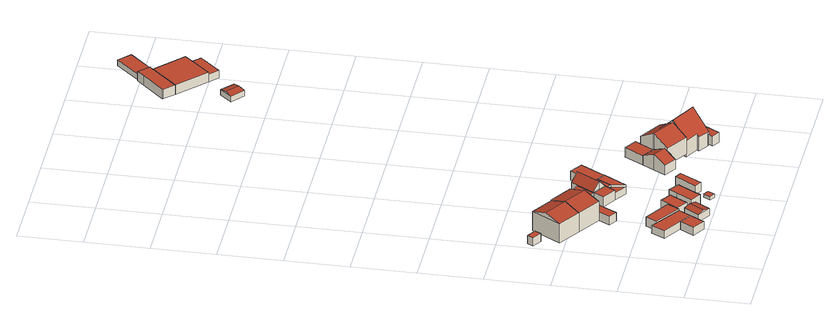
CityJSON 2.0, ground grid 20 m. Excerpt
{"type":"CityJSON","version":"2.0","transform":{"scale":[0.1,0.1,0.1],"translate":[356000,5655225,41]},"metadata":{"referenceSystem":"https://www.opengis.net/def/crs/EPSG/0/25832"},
"CityObjects":{
"building1":{"type":"Building","attributes":{"Geometrietyp2DReferenz":"3000","Gemeindeschluessel":"05315000","function":"31001_2463","roofType":"1000","measuredHeight":2.71,"storeysAboveGround":1},"address":[{"country":"Germany","locality":"Köln","thoroughfareNumber":"67","thoroughfareName":"Kolmarer Str."}],"geometry":[{"type":"Solid","lod":"2","boundaries":[[[[0,1,2,3]],[[4,5,1,0]],[[6,7,5,4]],[[3,2,7,6]],[[4,0,3,6]],[[1,5,7,2]]]],"semantics":{"surfaces":[{"type":"WallSurface"},{"type":"RoofSurface"},{"type":"GroundSurface"}],"values":[[0,0,0,0,1,2]]}}]},
"building2":{"type":"Building","attributes":{"Geometrietyp2DReferenz":"3000","Gemeindeschluessel":"05315000","function":"51009_1610","roofType":"1000","measuredHeight":2.66},"geometry":[{"type":"Solid","lod":"2","boundaries":[[[[8,9,10,11]],[[12,13,9,8]],[[14,15,13,12]],[[11,10,15,14]],[[12,8,11,14]],[[9,13,15,10]]]],"semantics":{"surfaces":[{"type":"WallSurface"},{"type":"RoofSurface"},{"type":"GroundSurface"}],"values":[[0,0,0,0,1,2]]}}]},
"building3":{"type":"Building","attributes":{"Geometrietyp2DReferenz":"3000","Gemeindeschluessel":"05315000","function":"31001_2723","roofType":"1000","measuredHeight":2.57,"storeysAboveGround":1},"address":[{"country":"Germany","locality":"Köln","thoroughfareNumber":"63","thoroughfareName":"Kolmarer Str."}],"geometry":[{"type":"Solid","lod":"2","boundaries":[[[[16,17,18,19]],[[20,21,17,16]],[[8,22,21,20]],[[11,23,22,8]],[[24,25,23,11]],[[19,18,25,24]],[[11,8,20,16,19,24]],[[17,21,22,23,25,18]]]],"semantics":{"surfaces":[{"type":"WallSurface"},{"type":"RoofSurface"},{"type":"GroundSurface"}],"values":[[0,0,0,0,0,0,1,2]]}}]},
"building4":{"type":"Building","attributes":{"Geometrietyp2DReferenz":"3000","Gemeindeschluessel":"05315000","function":"31001_1010","roofType":"3100","measuredHeight":8.2,"storeysAboveGround":1},"address":[{"country":"Germany","locality":"Köln","thoroughfareNumber":"65","thoroughfareName":"Kolmarer Str."}],"geometry":[{"type":"Solid","lod":"2","boundaries":[[[[26,27,28,29]],[[30,31,27,26]],[[32,33,31,30]],[[29,28,33,32]],[[26,34,30]],[[32,35,29]],[[29,35,34,26]],[[30,34,35,32]],[[27,31,33,28]]]],"semantics":{"surfaces":[{"type":"WallSurface"},{"type":"RoofSurface"},{"type":"GroundSurface"}],"values":[[0,0,0,0,0,0,1,1,2]]}}]},
"building5":{"type":"Building","attributes":{"Geometrietyp2DReferenz":"3000","Gemeindeschluessel":"05315000","function":"31001_2000","roofType":"1000","measuredHeight":3.05},"address":[{"country":"Germany","locality":"Köln","thoroughfareNumber":"63","thoroughfareName":"Kolmarer Str."}],"geometry":[{"type":"Solid","lod":"2","boundaries":[[[[36,37,38,39]],[[40,41,37,36]],[[42,43,41,40]],[[39,38,43,42]],[[40,36,39,42]],[[37,41,43,38]]]],"semantics":{"surfaces":[{"type":"WallSurface"},{"type":"RoofSurface"},{"type":"GroundSurface"}],"values":[[0,0,0,0,1,2]]}}]},
"building6":{"type":"Building","attributes":{"Geometrietyp2DReferenz":"3000","Gemeindeschluessel":"05315000","function":"31001_2723","roofType":"3100","measuredHeight":3,"storeysAboveGround":1},"geometry":[{"type":"Solid","lod":"2","boundaries":[[[[44,45,46,47]],[[48,49,45,44]],[[50,51,49,48]],[[47,46,51,50]],[[44,52,48]],[[50,53,47]],[[47,53,52,44]],[[48,52,53,50]],[[45,49,51,46]]]],"semantics":{"surfaces":[{"type":"WallSurface"},{"type":"RoofSurface"},{"type":"GroundSurface"}],"values":[[0,0,0,0,0,0,1,1,2]]}}]},
"building7":{"type":"Building","attributes":{"Geometrietyp2DReferenz":"3000","Gemeindeschluessel":"05315000","function":"31001_2463","roofType":"1000","measuredHeight":2.93,"storeysAboveGround":1},"address":[{"country":"Germany","locality":"Köln","thoroughfareNumber":"63a","thoroughfareName":"Kolmarer Str."}],"geometry":[{"type":"Solid","lod":"2","boundaries":[[[[54,55,56,57]],[[58,59,55,54]],[[60,61,59,58]],[[62,63,61,60]],[[57,56,63,62]],[[60,58,54,57,62]],[[55,59,61,63,56]]]],"semantics":{"surfaces":[{"type":"WallSurface"},{"type":"RoofSurface"},{"type":"GroundSurface"}],"values":[[0,0,0,0,0,1,2]]}}]},
"building8":{"type":"Building","attributes":{"Geometrietyp2DReferenz":"3000","Gemeindeschluessel":"05315000","function":"31001_1010","roofType":"3100","measuredHeight":8.22,"storeysAboveGround":1},"address":[{"country":"Germany","locality":"Köln","thoroughfareNumber":"63a","thoroughfareName":"Kolmarer Str."}],"geometry":[{"type":"Solid","lod":"2","boundaries":[[[[64,65,31,30]],[[26,27,65,64]],[[66,67,27,26]],[[68,69,67,66]],[[70,71,69,68]],[[72,73,71,70]],[[74,55,73,72]],[[75,56,55,74]],[[30,31,56,75]],[[30,75,74,72,70,64]],[[68,66,26,64,70]],[[65,27,67,69,71,73,55,56,31]]]],"semantics":{"surfaces":[{"type":"WallSurface"},{"type":"RoofSurface"},{"type":"GroundSurface"}],"values":[[0,0,0,0,0,0,0,0,0,1,1,2]]}}]},
"building9":{"type":"Building","attributes":{"Geometrietyp2DReferenz":"3000","Gemeindeschluessel":"05315000","function":"51009_1610","roofType":"1000","measuredHeight":3.14},"geometry":[{"type":"Solid","lod":"2","boundaries":[[[[76,77,37,78]],[[79,80,77,76]],[[81,82,80,79]],[[83,84,82,81]],[[85,86,84,83]],[[78,37,86,85]],[[83,81,79,76,78,85]],[[77,80,82,84,86,37]]]],"semantics":{"surfaces":[{"type":"WallSurface"},{"type":"RoofSurface"},{"type":"GroundSurface"}],"values":[[0,0,0,0,0,0,1,2]]}}]},
"building10":{"type":"Building","attributes":{"Geometrietyp2DReferenz":"3000","Gemeindeschluessel":"05315000","function":"31001_2000","roofType":"1000","measuredHeight":3.13},"address":[{"country":"Germany","locality":"Köln","thoroughfareNumber":"63a","thoroughfareName":"Kolmarer Str."}],"geometry":[{"type":"Solid","lod":"2","boundaries":[[[[87,88,73,89]],[[90,59,88,87]],[[91,55,59,90]],[[89,73,55,91]],[[90,87,89,91]],[[88,59,55,73]]]],"semantics":{"surfaces":[{"type":"WallSurface"},{"type":"RoofSurface"},{"type":"GroundSurface"}],"values":[[0,0,0,0,1,2]]}}]},
"building11":{"type":"Building","attributes":{"Geometrietyp2DReferenz":"3000","Gemeindeschluessel":"05315000","function":"51009_1611","roofType":"9999","measuredHeight":2.07},"geometry":[{"type":"Solid","lod":"2","boundaries":[[[[92,93,94,95]],[[93,96,97,94]],[[92,98,96,93]],[[95,99,98,92]],[[94,97,99,95]],[[96,98,99,97]]]],"semantics":{"surfaces":[{"type":"RoofSurface"},{"type":"WallSurface"},{"type":"GroundSurface"}],"values":[[0,1,1,1,1,2]]}}]},
"building12":{"type":"Building","attributes":{"Geometrietyp2DReferenz":"3000","Gemeindeschluessel":"05315000","function":"51009_1610","roofType":"1000","measuredHeight":3.16},"geometry":[{"type":"Solid","lod":"2","boundaries":[[[[100,101,102,103]],[[104,105,101,100]],[[106,107,105,104]],[[108,109,107,106]],[[110,111,109,108]],[[103,102,111,110]],[[108,106,104,100,103,110]],[[101,105,107,109,111,102]]]],"semantics":{"surfaces":[{"type":"WallSurface"},{"type":"RoofSurface"},{"type":"GroundSurface"}],"values":[[0,0,0,0,0,0,1,2]]}}]},
"building13":{"type":"Building","attributes":{"Geometrietyp2DReferenz":"3000","Gemeindeschluessel":"05315000","function":"31001_2000","roofType":"9999","measuredHeight":1.1,"storeysAboveGround":1},"geometry":[{"type":"Solid","lod":"2","boundaries":[[[[112,113,114,115,116]],[[114,117,118,115]],[[113,119,117,114]],[[112,120,119,113]],[[116,121,120,112]],[[115,118,121,116]],[[117,119,120,121,118]]]],"semantics":{"surfaces":[{"type":"RoofSurface"},{"type":"WallSurface"},{"type":"GroundSurface"}],"values":[[0,1,1,1,1,1,2]]}}]},
"building14":{"type":"Building","attributes":{"Geometrietyp2DReferenz":"3000","Gemeindeschluessel":"05315000","function":"31001_1010","roofType":"1000","measuredHeight":3.29,"storeysAboveGround":1},"address":[{"country":"Germany","locality":"Köln","thoroughfareNumber":"63","thoroughfareName":"Kolmarer Str."}],"geometry":[{"type":"Solid","lod":"2","boundaries":[[[[122,123,124,125]],[[126,127,123,122]],[[128,129,127,126]],[[130,131,129,128]],[[125,124,131,130]],[[128,126,122,125,130]],[[123,127,129,131,124]]]],"semantics":{"surfaces":[{"type":"WallSurface"},{"type":"RoofSurface"},{"type":"GroundSurface"}],"values":[[0,0,0,0,0,1,2]]}}]},
"building15":{"type":"Building","attributes":{"Geometrietyp2DReferenz":"3000","Gemeindeschluessel":"05315000","function":"31001_2463","roofType":"2100","measuredHeight":3.17,"storeysAboveGround":1},"address":[{"country":"Germany","locality":"Köln","thoroughfareNumber":"63","thoroughfareName":"Kolmarer Str."}],"geometry":[{"type":"Solid","lod":"2","boundaries":[[[[132,133,134,135]],[[136,137,133,132]],[[138,139,137,136]],[[135,134,139,138]],[[136,132,135,138]],[[133,137,139,134]]]],"semantics":{"surfaces":[{"type":"WallSurface"},{"type":"RoofSurface"},{"type":"GroundSurface"}],"values":[[0,0,0,0,1,2]]}}]},
"building16":{"type":"Building","attributes":{"Geometrietyp2DReferenz":"3000","Gemeindeschluessel":"05315000","function":"51009_1610","roofType":"9999","measuredHeight":3},"geometry":[{"type":"Solid","lod":"2","boundaries":[[[[140,141,142,143]],[[141,144,145,142]],[[140,146,144,141]],[[143,147,146,140]],[[142,145,147,143]],[[144,146,147,145]]]],"semantics":{"surfaces":[{"type":"RoofSurface"},{"type":"WallSurface"},{"type":"GroundSurface"}],"values":[[0,1,1,1,1,2]]}}]},
"building17":{"type":"Building","attributes":{"Geometrietyp2DReferenz":"3000","Gemeindeschluessel":"05315000","function":"31001_1010","roofType":"3100","measuredHeight":6,"storeysAboveGround":1},"address":[{"country":"Germany","locality":"Köln","thoroughfareNumber":"63","thoroughfareName":"Kolmarer Str."}],"geometry":[{"type":"Solid","lod":"2","boundaries":[[[[148,149,123,122]],[[125,124,149,148]],[[150,151,124,125]],[[152,153,151,150]],[[154,155,153,152]],[[156,157,155,154]],[[158,159,157,156]],[[122,123,159,158]],[[152,150,125,148,154]],[[122,158,156,154,148]],[[149,124,151,153,155,157,159,123]]]],"semantics":{"surfaces":[{"type":"WallSurface"},{"type":"RoofSurface"},{"type":"GroundSurface"}],"values":[[0,0,0,0,0,0,0,0,1,1,2]]}}]},
"building18":{"type":"Building","attributes":{"Gemeindeschluessel":"05315000","Geometrietyp2DReferenz":"3000","function":"31001_1010"},"address":[{"country":"Germany","locality":"Köln","thoroughfareNumber":"63","thoroughfareName":"Kolmarer Str."}],"children":["building18-1","building18-2"]},
"building18-1":{"type":"BuildingPart","attributes":{"roofType":"1000","measuredHeight":3.19},"parents":["building18"],"geometry":[{"type":"MultiSurface","lod":"2","boundaries":[[[160,161,162,163]],[[164,165,161,160]],[[166,167,165,164]],[[164,160,163,166]],[[161,165,167,162]],[[166,163,168,169]],[[162,167,169,168]]],"semantics":{"surfaces":[{"type":"WallSurface"},{"type":"RoofSurface"},{"type":"GroundSurface"},{"type":"ClosureSurface"}],"values":[0,0,0,1,2,0,3]}}]},
"building18-2":{"type":"BuildingPart","attributes":{"roofType":"1000","measuredHeight":2.4},"parents":["building18"],"geometry":[{"type":"Solid","lod":"2","boundaries":[[[[168,162,127,170]],[[171,129,167,169]],[[170,127,129,171]],[[169,168,170,171]],[[162,167,129,127]],[[168,169,167,162]]]],"semantics":{"surfaces":[{"type":"WallSurface"},{"type":"RoofSurface"},{"type":"GroundSurface"},{"type":"ClosureSurface"}],"values":[[0,0,0,1,2,3]]}}]},
"building19":{"type":"Building","attributes":{"Geometrietyp2DReferenz":"3000","Gemeindeschluessel":"05315000","function":"31001_1110","roofType":"1000","measuredHeight":3.01,"storeysAboveGround":1},"address":[{"country":"Germany","locality":"Köln","thoroughfareNumber":"63","thoroughfareName":"Kolmarer Str."}],"geometry":[{"type":"Solid","lod":"2","boundaries":[[[[172,159,123,173]],[[174,161,159,172]],[[175,162,161,174]],[[176,127,162,175]],[[173,123,127,176]],[[175,174,172,173,176]],[[159,161,162,127,123]]]],"semantics":{"surfaces":[{"type":"WallSurface"},{"type":"RoofSurface"},{"type":"GroundSurface"}],"values":[[0,0,0,0,0,1,2]]}}]},
"building20":{"type":"Building","attributes":{"Geometrietyp2DReferenz":"3000","Gemeindeschluessel":"05315000","function":"51009_1611","roofType":"1000","measuredHeight":3.04},"geometry":[{"type":"Solid","lod":"2","boundaries":[[[[177,178,157,179]],[[180,181,178,177]],[[182,165,181,180]],[[174,161,165,182]],[[172,159,161,174]],[[179,157,159,172]],[[174,182,180,177,179,172]],[[178,181,165,161,159,157]]]],"semantics":{"surfaces":[{"type":"WallSurface"},{"type":"RoofSurface"},{"type":"GroundSurface"}],"values":[[0,0,0,0,0,0,1,2]]}}]},
"building21":{"type":"Building","attributes":{"Geometrietyp2DReferenz":"3000","Gemeindeschluessel":"05315000","function":"31001_2463","roofType":"3100","measuredHeight":5.36,"storeysAboveGround":1},"address":[{"country":"Germany","locality":"Köln","thoroughfareNumber":"59","thoroughfareName":"Kolmarer Str."}],"geometry":[{"type":"Solid","lod":"2","boundaries":[[[[183,184,185,186]],[[187,188,184,183]],[[189,190,188,187]],[[191,192,190,189]],[[193,194,192,191]],[[195,196,194,193]],[[186,185,196,195]],[[183,186,195,193,187]],[[191,189,187,193]],[[184,188,190,192,194,196,185]]]],"semantics":{"surfaces":[{"type":"WallSurface"},{"type":"RoofSurface"},{"type":"GroundSurface"}],"values":[[0,0,0,0,0,0,0,1,1,2]]}}]},
"building22":{"type":"Building","attributes":{"Geometrietyp2DReferenz":"3000","Gemeindeschluessel":"05315000","function":"51009_1611","roofType":"1000","measuredHeight":3.19},"geometry":[{"type":"Solid","lod":"2","boundaries":[[[[197,198,199,200]],[[201,202,198,197]],[[203,204,202,201]],[[205,192,204,203]],[[206,190,192,205]],[[200,199,190,206]],[[205,203,201,197,200,206]],[[198,202,204,192,190,199]]]],"semantics":{"surfaces":[{"type":"WallSurface"},{"type":"RoofSurface"},{"type":"GroundSurface"}],"values":[[0,0,0,0,0,0,1,2]]}}]},
"building23":{"type":"Building","attributes":{"Geometrietyp2DReferenz":"3000","Gemeindeschluessel":"05315000","function":"31001_1010","roofType":"3100","measuredHeight":8.75,"storeysAboveGround":1},"address":[{"country":"Germany","locality":"Köln","thoroughfareNumber":"59","thoroughfareName":"Kolmarer Str."}],"geometry":[{"type":"Solid","lod":"2","boundaries":[[[[207,208,209,210]],[[211,212,208,207]],[[213,214,212,211]],[[215,216,214,213]],[[217,218,216,215]],[[219,220,218,217]],[[221,222,220,219]],[[210,209,222,221]],[[210,221,219,207]],[[217,215,213,211,207,219]],[[208,212,214,216,218,220,222,209]]]],"semantics":{"surfaces":[{"type":"WallSurface"},{"type":"RoofSurface"},{"type":"GroundSurface"}],"values":[[0,0,0,0,0,0,0,0,1,1,2]]}}]},
"building24":{"type":"Building","attributes":{"Geometrietyp2DReferenz":"3000","Gemeindeschluessel":"05315000","function":"31001_1010","roofType":"3100","measuredHeight":10.63,"storeysAboveGround":1},"address":[{"country":"Germany","locality":"Köln","thoroughfareNumber":"57","thoroughfareName":"Kolmarer Str."}],"geometry":[{"type":"Solid","lod":"2","boundaries":[[[[223,224,225,226]],[[227,228,224,223]],[[229,230,228,227]],[[231,232,230,229]],[[233,234,232,231]],[[235,236,234,233]],[[237,238,236,235]],[[239,240,238,237]],[[241,242,240,239]],[[226,225,242,241]],[[226,241,239,237,235,233,231,223]],[[229,227,223,231]],[[224,228,230,232,234,236,238,240,242,225]]]],"semantics":{"surfaces":[{"type":"WallSurface"},{"type":"RoofSurface"},{"type":"GroundSurface"}],"values":[[0,0,0,0,0,0,0,0,0,0,1,1,2]]}}]},
"building25":{"type":"Building","attributes":{"Geometrietyp2DReferenz":"3000","Gemeindeschluessel":"05315000","function":"31001_2463","roofType":"1000","measuredHeight":3.36,"storeysAboveGround":1},"address":[{"country":"Germany","locality":"Köln","thoroughfareNumber":"57","thoroughfareName":"Kolmarer Str."}],"geometry":[{"type":"Solid","lod":"2","boundaries":[[[[243,244,245,246]],[[247,248,244,243]],[[249,250,248,247]],[[251,252,250,249]],[[253,254,252,251]],[[246,245,254,253]],[[251,249,247,243,246,253]],[[244,248,250,252,254,245]]]],"semantics":{"surfaces":[{"type":"WallSurface"},{"type":"RoofSurface"},{"type":"GroundSurface"}],"values":[[0,0,0,0,0,0,1,2]]}}]},
"building26":{"type":"Building","attributes":{"Geometrietyp2DReferenz":"3000","Gemeindeschluessel":"05315000","function":"31001_2000","roofType":"3100","measuredHeight":2.38},"address":[{"country":"Germany","locality":"Köln","thoroughfareNumber":"7g","thoroughfareName":"Hagenauer Weg"}],"geometry":[{"type":"Solid","lod":"2","boundaries":[[[[255,256,257,258]],[[259,260,256,255]],[[261,262,260,259]],[[258,257,262,261]],[[255,263,259]],[[261,264,258]],[[258,264,263,255]],[[259,263,264,261]],[[256,260,262,257]]]],"semantics":{"surfaces":[{"type":"WallSurface"},{"type":"RoofSurface"},{"type":"GroundSurface"}],"values":[[0,0,0,0,0,0,1,1,2]]}}]},
"building27":{"type":"Building","attributes":{"Geometrietyp2DReferenz":"3000","Gemeindeschluessel":"05315000","function":"31001_2723","roofType":"1000","measuredHeight":3.19,"storeysAboveGround":1},"geometry":[{"type":"Solid","lod":"2","boundaries":[[[[265,266,267,268]],[[269,270,266,265]],[[271,272,270,269]],[[273,274,272,271]],[[275,276,274,273]],[[277,278,276,275]],[[268,267,278,277]],[[275,273,271,269,265,268,277]],[[266,270,272,274,276,278,267]]]],"semantics":{"surfaces":[{"type":"WallSurface"},{"type":"RoofSurface"},{"type":"GroundSurface"}],"values":[[0,0,0,0,0,0,0,1,2]]}}]},
"building28":{"type":"Building","attributes":{"Geometrietyp2DReferenz":"3000","Gemeindeschluessel":"05315000","function":"31001_2723","roofType":"1000","measuredHeight":3.35,"storeysAboveGround":1},"geometry":[{"type":"Solid","lod":"2","boundaries":[[[[279,280,272,281]],[[282,283,280,279]],[[284,285,283,282]],[[286,274,285,284]],[[281,272,274,286]],[[284,282,279,281,286]],[[280,283,285,274,272]]]],"semantics":{"surfaces":[{"type":"WallSurface"},{"type":"RoofSurface"},{"type":"GroundSurface"}],"values":[[0,0,0,0,0,1,2]]}}]},
"building29":{"type":"Building","attributes":{"Geometrietyp2DReferenz":"3000","Gemeindeschluessel":"05315000","function":"31001_2723","roofType":"1000","measuredHeight":2.56,"storeysAboveGround":1},"geometry":[{"type":"Solid","lod":"2","boundaries":[[[[287,288,289,290]],[[291,292,288,287]],[[293,294,292,291]],[[290,289,294,293]],[[291,287,290,293]],[[288,292,294,289]]]],"semantics":{"surfaces":[{"type":"WallSurface"},{"type":"RoofSurface"},{"type":"GroundSurface"}],"values":[[0,0,0,0,1,2]]}}]},
"building30":{"type":"Building","attributes":{"Geometrietyp2DReferenz":"3000","Gemeindeschluessel":"05315000","function":"31001_2723","roofType":"1000","measuredHeight":1.98,"storeysAboveGround":1},"geometry":[{"type":"Solid","lod":"2","boundaries":[[[[295,296,297,298]],[[299,300,296,295]],[[301,302,300,299]],[[303,304,302,301]],[[305,306,304,303]],[[307,308,306,305]],[[298,297,308,307]],[[305,303,301,299,295,298,307]],[[296,300,302,304,306,308,297]]]],"semantics":{"surfaces":[{"type":"WallSurface"},{"type":"RoofSurface"},{"type":"GroundSurface"}],"values":[[0,0,0,0,0,0,0,1,2]]}}]}
},
"vertices":[
[42,491,40],[42,491,13],[13,509,13],[13,509,40],[31,472,40],[31,472,13],[1,490,40],[1,490,13],
[216,56,37],[216,56,11],[176,80,11],[176,80,37],[189,11,37],[189,11,11],[149,35,37],[149,35,11],
[157,148,37],[157,148,12],[139,159,12],[139,159,37],[240,95,37],[240,95,12],[216,56,12],[176,80,12],[115,116,37],[115,116,12],
[163,463,77],[163,463,12],[90,508,12],[90,508,77],[106,371,77],[106,371,12],[33,416,77],[33,416,12],[135,417,94],[61,462,94],
[263,133,41],[263,133,11],[178,183,11],[178,183,41],[240,95,41],[240,95,11],[157,148,41],[157,148,11],
[271,9,34],[271,9,10],[302,57,10],[302,57,34],[230,35,34],[230,35,10],[261,83,34],[261,83,10],[251,22,40],[281,70,40],
[198,352,41],[198,352,12],[182,325,12],[182,325,41],[225,337,41],[225,337,12],[188,274,41],[188,274,12],[162,289,41],[162,289,12],
[135,418,94],[135,418,12],[164,466,77],[164,466,12],[239,422,77],[239,422,12],[210,373,94],[210,373,12],[210,372,94],[210,372,12],[198,352,87],[182,325,77],
[278,157,43],[278,157,11],[263,133,43],[314,135,43],[314,135,11],[310,130,43],[310,130,11],[279,79,43],[279,79,11],[243,101,43],[243,101,11],
[237,356,43],[237,356,12],[210,372,43],[225,337,43],[198,352,43],
[237,356,34],[267,406,34],[239,422,34],[210,372,34],[267,406,13],[239,422,13],[237,356,13],[210,372,13],
[342,144,43],[342,144,11],[327,119,11],[327,119,43],[376,122,43],[376,122,11],[349,79,43],[349,79,11],[330,48,43],[330,48,11],[296,68,43],[296,68,11],
[374,13,23],[379,22,23],[387,35,23],[370,45,23],[356,24,23],[387,35,12],[370,45,12],[379,22,12],[374,13,12],[356,24,12],
[328,332,44],[328,332,11],[284,359,11],[284,359,44],[325,327,44],[325,327,11],[308,299,44],[308,299,11],[264,326,44],[264,326,11],
[256,377,32],[256,377,12],[284,359,12],[284,359,43],[290,433,32],[290,433,12],[318,415,43],[318,415,12],
[401,58,42],[443,127,42],[421,139,42],[380,71,42],[443,127,12],[421,139,12],[401,58,12],[380,71,12],
[306,346,71],[306,346,11],[318,415,44],[318,415,11],[330,434,44],[330,434,11],[352,421,71],[352,421,11],[374,408,44],[374,408,11],[352,371,44],[352,371,11],
[367,362,42],[367,362,11],[341,318,11],[341,318,42],[393,346,42],[393,346,11],[349,274,42],[349,274,11],[341,318,35],[349,274,35],
[325,327,35],[308,299,35],
[352,371,41],[328,332,41],[367,362,41],[341,318,41],[325,327,41],
[399,449,41],[399,449,11],[374,408,41],[440,424,41],[440,424,11],[393,346,41],
[475,180,45],[475,180,12],[514,156,12],[514,156,45],[497,217,66],[497,217,12],[520,254,45],[520,254,12],[559,229,45],[559,229,12],[537,193,66],[537,193,12],[531,183,61],[531,183,12],
[597,290,44],[597,290,12],[557,314,12],[557,314,44],[587,272,44],[587,272,12],[586,273,44],[586,273,12],[559,229,44],[520,254,44],
[559,228,101],[559,228,13],[531,183,13],[531,183,70],[559,229,100],[559,229,13],[586,273,70],[586,273,13],[587,272,70],[587,272,13],[660,230,70],[660,230,13],[631,184,101],[631,184,13],[603,139,70],[603,139,13],
[631,184,109],[631,184,3],[603,139,3],[603,139,58],[660,230,58],[660,230,3],[743,182,58],[743,182,3],[716,139,109],[716,139,3],[705,122,90],[705,122,3],[683,85,48],[683,85,3],[679,88,48],[679,88,3],[644,109,51],[644,109,3],[649,115,58],[649,115,3],
[683,85,43],[683,85,9],[679,88,9],[679,88,43],[705,122,43],[705,122,9],[726,109,43],[726,109,9],[694,57,43],[694,57,9],[669,72,43],[669,72,9],
[728,1518,35],[728,1518,16],[689,1551,16],[689,1551,35],[696,1480,35],[696,1480,16],[657,1513,35],[657,1513,16],[712,1499,40],[673,1532,40],
[723,1806,51],[723,1806,19],[702,1784,19],[702,1784,51],[755,1775,51],[755,1775,19],[743,1763,51],[743,1763,19],[664,1682,51],[664,1682,19],[634,1712,51],[634,1712,19],[633,1714,51],[633,1714,19],
[831,1682,52],[831,1682,19],[743,1763,52],[816,1665,52],[816,1665,19],[753,1599,52],[753,1599,19],[664,1682,52],
[845,1637,44],[845,1637,18],[816,1665,18],[816,1665,44],[782,1572,44],[782,1572,18],[753,1599,44],[753,1599,18],
[830,1844,42],[830,1844,23],[793,1879,23],[793,1879,42],[798,1810,42],[798,1810,23],[760,1770,42],[760,1770,23],[757,1773,42],[757,1773,23],[755,1775,42],[755,1775,23],[723,1806,42],[723,1806,23]
]}
